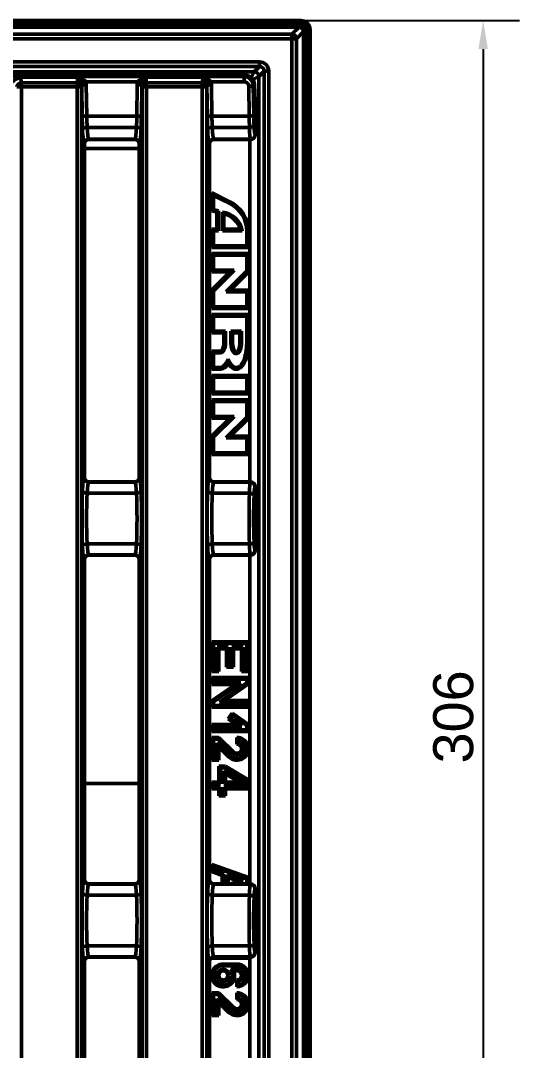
# Model space of a CAD drawing. Header units: millimetres. Extents: x 0 to 1485, y 0 to 1050.
# Drawn here: x 379.2 to 488.5, y 175.4 to 400.8 of the extents above; entities that cross this region are included whole.
import ezdxf

# ---------------------------------------------------------------- set-up
doc = ezdxf.new("R2010")
doc.units = ezdxf.units.MM
doc.header["$LTSCALE"] = 2.5
doc.layers.get('Defpoints').update_dxf_attribs({"lineweight": 50})
for name, color, linetype, lineweight in [('Bemaßungen(DIN)', 7, 'Continuous', 50), ('Sichtbare Kanten(DIN)', 7, 'Continuous', 50), ('Sichtbare tangentiale Kanten(DIN)', 7, 'Continuous', 50)]:
    doc.layers.add(name, color=color, linetype=linetype, lineweight=lineweight)
doc.styles.add('STANDARD-BSI~0', font='arial.ttf')
doc.dimstyles.new('STANDARD-DIN', dxfattribs={"dimscale": 2.5, "dimtxt": 3.5, "dimasz": 2.5, "dimexe": 3.175, "dimexo": 0, "dimgap": 0.8, "dimtad": 1, "dimrnd": 1e-08, "dimtxsty": 'STANDARD-BSI~0', "dimcen": 0.09, "dimdle": 10, "dimclrd": 7, "dimclre": 7, "dimclrt": 7, "dimadec": 0, "dimazin": 2, "dimtfac": 1, "dimtmove": 0, "dimatfit": 3, "dimfxl": 1, "dimtolj": 1, "dimtzin": 0, "dimlwd": 25, "dimlwe": 25, "dimarcsym": 0})

# ---------------------------------------------------------------- blocks, each defined once
blk = doc.blocks.new('*D14')
at = {"layer": 'Bemaßungen(DIN)', "color": 7, "linetype": 'Continuous', "lineweight": 25, "transparency": 16777216}
for p, q in [((440.61, 400.85), (488.47, 400.85)), ((480.53, 394.6), (480.53, 101.18)), ((440.53, 94.93), (488.47, 94.93))]:
    blk.add_line(p, q, dxfattribs=at)
at = {"layer": 'Bemaßungen(DIN)', "color": 7, "linetype": 'Continuous', "transparency": 16777216}
for points in [[(479.49, 394.6), (481.57, 394.6), (480.53, 400.85)], [(479.49, 101.18), (481.57, 101.18), (480.53, 94.93)]]:
    blk.add_solid(points, dxfattribs=at)
at = {"layer": 'Defpoints', "color": 0, "linetype": 'Continuous', "transparency": 16777216}
for p in [(440.61, 400.85), (440.53, 94.93), (480.53, 94.93)]:
    blk.add_point(p, dxfattribs=at)
at = {"layer": 'Bemaßungen(DIN)', "color": 7, "linetype": 'Continuous', "lineweight": 25, "transparency": 16777216, "insert": (469.59, 238.23), "char_height": 8.75, "attachment_point": 1, "rotation": 90, "style": 'STANDARD-BSI~0'}
blk.add_mtext('\\A1;306', dxfattribs=at)

msp = doc.modelspace()

# ---------------------------------------------------------------- linework, layer by layer
at = {"layer": 'Sichtbare Kanten(DIN)'}
for p, q in [((440.614, 400.848), (138.612, 400.848)), ((442.613, 96.847), (442.613, 398.85)), ((428.445, 388.848), (298.685, 388.848)), ((430.438, 386.848), (430.438, 386.856)), ((430.613, 383.384), (430.438, 386.848)), ((430.613, 383.384), (430.613, 375.845)), ((404.217, 374.848), (394.209, 374.848)), ((429.617, 374.848), (421.609, 374.848)), ((393.213, 373.852), (393.213, 300.845)), ((393.213, 372.848), (405.213, 372.848)), ((405.213, 300.845), (405.213, 373.852)), ((420.613, 373.852), (420.613, 300.845)), ((421.113, 359.182), (421.113, 363.182)), ((421.113, 363.182), (421.477, 362.593)), ((421.113, 363.182), (425.113, 361.182)), ((421.477, 359.466), (421.477, 362.593)), ((421.477, 362.593), (424.95, 360.856)), ((421.113, 359.182), (421.477, 359.466)), ((422.179, 358.915), (421.113, 359.182)), ((422.543, 359.199), (421.477, 359.466)), ((422.179, 358.915), (422.543, 359.199)), ((422.179, 355.182), (422.179, 358.915)), ((422.543, 354.818), (422.543, 359.199)), ((423.415, 358.948), (423.415, 354.818)), ((423.779, 358.514), (423.779, 355.182)), ((421.113, 351.182), (421.113, 355.182)), ((421.113, 355.182), (421.477, 354.818)), ((421.113, 355.182), (422.179, 355.182)), ((421.477, 354.818), (422.543, 354.818)), ((421.477, 351.546), (421.477, 354.818)), ((422.179, 355.182), (422.543, 354.818)), ((423.779, 355.182), (423.415, 354.818)), ((423.415, 354.818), (427.785, 354.818)), ((423.779, 355.182), (427.323, 355.182)), ((428.749, 354.71), (428.749, 351.546)), ((429.113, 354.71), (429.113, 351.182)), ((421.113, 351.182), (421.477, 351.546)), ((429.113, 351.182), (421.113, 351.182)), ((421.113, 349.848), (429.113, 349.848)), ((421.113, 349.848), (421.477, 349.484)), ((421.113, 345.848), (421.113, 349.848)), ((428.749, 351.546), (421.477, 351.546)), ((421.477, 349.484), (428.749, 349.484)), ((421.477, 346.212), (421.477, 349.484)), ((429.113, 351.182), (428.749, 351.546)), ((429.113, 349.848), (428.749, 349.484)), ((428.749, 349.484), (428.749, 345.999)), ((429.113, 349.848), (429.113, 345.848)), ((421.113, 345.848), (421.477, 346.212)), ((425.113, 345.848), (421.113, 345.848)), ((421.113, 341.848), (425.113, 345.848)), ((425.991, 346.212), (421.477, 346.212)), ((421.477, 341.698), (425.991, 346.212)), ((428.749, 345.999), (424.234, 341.484)), ((425.113, 345.848), (425.991, 346.212)), ((429.113, 345.848), (425.113, 341.848)), ((429.113, 345.848), (428.749, 345.999)), ((421.113, 341.848), (421.477, 341.698)), ((421.113, 337.848), (421.113, 341.848)), ((421.477, 338.212), (421.477, 341.698)), ((425.113, 341.848), (424.234, 341.484)), ((424.234, 341.484), (428.749, 341.484)), ((425.113, 341.848), (429.113, 341.848)), ((429.113, 341.848), (428.749, 341.484)), ((428.749, 341.484), (428.749, 338.212)), ((429.113, 341.848), (429.113, 337.848)), ((421.113, 337.848), (421.477, 338.212)), ((428.749, 338.212), (421.477, 338.212)), ((429.113, 337.848), (428.749, 338.212)), ((429.113, 337.848), (421.113, 337.848)), ((421.113, 332.515), (421.113, 336.515)), ((421.113, 336.515), (421.477, 336.151)), ((421.113, 336.515), (429.113, 336.515)), ((421.477, 332.879), (421.477, 336.151)), ((421.477, 336.151), (428.749, 336.151)), ((429.113, 336.515), (428.749, 336.151)), ((428.749, 336.151), (428.749, 330.115)), ((429.113, 336.515), (429.113, 330.115)), ((421.113, 332.515), (421.477, 332.879)), ((423.779, 332.515), (421.113, 332.515)), ((424.143, 332.879), (421.477, 332.879)), ((423.779, 332.515), (424.143, 332.879)), ((423.779, 330.515), (423.779, 332.515)), ((424.143, 330.515), (424.143, 332.879)), ((427.61, 332.879), (425.282, 332.879)), ((425.646, 332.515), (425.282, 332.879)), ((425.282, 332.879), (425.282, 330.515)), ((427.246, 332.515), (425.646, 332.515)), ((425.646, 332.515), (425.646, 330.515)), ((427.246, 332.515), (427.61, 332.879)), ((427.246, 330.515), (427.246, 332.515)), ((427.61, 330.515), (427.61, 332.879)), ((421.113, 328.515), (422.979, 328.515)), ((421.113, 328.515), (421.477, 328.151)), ((421.113, 324.515), (421.113, 328.515)), ((421.477, 328.151), (422.979, 328.151)), ((421.477, 324.879), (421.477, 328.151)), ((421.113, 324.515), (421.477, 324.879)), ((422.979, 324.879), (421.477, 324.879)), ((422.979, 324.515), (421.113, 324.515)), ((421.113, 319.182), (421.113, 323.182)), ((421.113, 323.182), (421.477, 322.818)), ((421.113, 323.182), (429.113, 323.182)), ((421.477, 319.546), (421.477, 322.818)), ((421.477, 322.818), (428.749, 322.818)), ((429.113, 323.182), (428.749, 322.818)), ((428.749, 322.818), (428.749, 319.546)), ((429.113, 323.182), (429.113, 319.182)), ((421.113, 319.182), (421.477, 319.546)), ((429.113, 319.182), (421.113, 319.182)), ((428.749, 319.546), (421.477, 319.546)), ((429.113, 319.182), (428.749, 319.546)), ((421.113, 317.848), (429.113, 317.848)), ((421.113, 317.848), (421.477, 317.484)), ((421.113, 313.848), (421.113, 317.848)), ((421.477, 317.484), (428.749, 317.484)), ((421.477, 314.212), (421.477, 317.484)), ((429.113, 317.848), (428.749, 317.484)), ((428.749, 317.484), (428.749, 313.999)), ((429.113, 317.848), (429.113, 313.848)), ((421.113, 313.848), (421.477, 314.212)), ((425.113, 313.848), (421.113, 313.848)), ((421.113, 309.848), (425.113, 313.848)), ((425.991, 314.212), (421.477, 314.212)), ((421.477, 309.698), (425.991, 314.212)), ((428.749, 313.999), (424.234, 309.484)), ((425.113, 313.848), (425.991, 314.212)), ((429.113, 313.848), (425.113, 309.848)), ((429.113, 313.848), (428.749, 313.999)), ((421.113, 309.848), (421.477, 309.698)), ((421.113, 305.848), (421.113, 309.848)), ((421.477, 306.212), (421.477, 309.698)), ((425.113, 309.848), (424.234, 309.484)), ((424.234, 309.484), (428.749, 309.484)), ((425.113, 309.848), (429.113, 309.848)), ((429.113, 309.848), (428.749, 309.484)), ((428.749, 309.484), (428.749, 306.212)), ((429.113, 309.848), (429.113, 305.848)), ((421.113, 305.848), (421.477, 306.212)), ((429.113, 305.848), (421.113, 305.848)), ((428.749, 306.212), (421.477, 306.212)), ((429.113, 305.848), (428.749, 306.212)), ((404.217, 299.848), (394.209, 299.848)), ((429.617, 299.848), (421.609, 299.848)), ((430.613, 298.852), (430.613, 284.845)), ((393.213, 282.852), (393.213, 212.845)), ((404.217, 283.848), (394.209, 283.848)), ((405.213, 212.845), (405.213, 282.852)), ((420.613, 282.852), (420.613, 212.845)), ((429.617, 283.848), (421.609, 283.848)), ((421.113, 258.348), (421.113, 264.848)), ((421.113, 264.848), (421.477, 264.484)), ((421.113, 264.848), (429.113, 264.848)), ((421.477, 258.712), (421.477, 264.484)), ((421.477, 264.484), (428.749, 264.484)), ((429.113, 264.848), (428.749, 264.484)), ((428.749, 264.484), (428.749, 258.712)), ((429.113, 264.848), (429.113, 258.348)), ((422.249, 263.712), (422.249, 258.712)), ((424.727, 263.712), (422.249, 263.712)), ((422.613, 263.348), (422.249, 263.712)), ((424.363, 263.348), (422.613, 263.348)), ((422.613, 263.348), (422.613, 258.348)), ((424.363, 263.348), (424.727, 263.712)), ((424.363, 259.348), (424.363, 263.348)), ((424.727, 259.712), (424.727, 263.712)), ((425.499, 263.712), (425.499, 259.712)), ((427.977, 263.712), (425.499, 263.712)), ((425.863, 263.348), (425.499, 263.712)), ((425.863, 263.348), (425.863, 259.348)), ((427.613, 263.348), (425.863, 263.348)), ((427.613, 263.348), (427.977, 263.712)), ((427.613, 258.348), (427.613, 263.348)), ((427.977, 258.712), (427.977, 263.712)), ((424.363, 259.348), (424.727, 259.712)), ((425.863, 259.348), (424.363, 259.348)), ((425.499, 259.712), (424.727, 259.712)), ((425.863, 259.348), (425.499, 259.712)), ((421.113, 258.348), (421.477, 258.712)), ((422.613, 258.348), (421.113, 258.348)), ((421.113, 257.048), (429.113, 257.048)), ((421.113, 257.048), (421.477, 256.684)), ((421.113, 255.548), (421.113, 257.048)), ((422.249, 258.712), (421.477, 258.712)), ((422.613, 258.348), (422.249, 258.712)), ((427.613, 258.348), (427.977, 258.712)), ((429.113, 258.348), (427.613, 258.348)), ((428.749, 258.712), (427.977, 258.712)), ((429.113, 258.348), (428.749, 258.712)), ((429.113, 257.048), (428.749, 256.684)), ((429.113, 257.048), (429.113, 255.684)), ((421.113, 255.548), (421.477, 255.912)), ((426.304, 255.548), (421.113, 255.548)), ((421.113, 251.913), (426.304, 255.548)), ((421.477, 256.684), (428.749, 256.684)), ((421.477, 255.912), (421.477, 256.684)), ((427.459, 255.912), (421.477, 255.912)), ((421.477, 251.724), (427.459, 255.912)), ((428.749, 255.873), (422.767, 251.684)), ((429.113, 255.684), (423.921, 252.048)), ((426.304, 255.548), (427.459, 255.912)), ((428.749, 256.684), (428.749, 255.873)), ((429.113, 255.684), (428.749, 255.873)), ((421.113, 251.913), (421.477, 251.724)), ((421.113, 250.548), (421.113, 251.913)), ((421.113, 250.548), (421.477, 250.912)), ((429.113, 250.548), (421.113, 250.548)), ((421.477, 250.912), (421.477, 251.724)), ((428.749, 250.912), (421.477, 250.912)), ((423.921, 252.048), (422.767, 251.684)), ((422.767, 251.684), (428.749, 251.684)), ((423.921, 252.048), (429.113, 252.048)), ((429.113, 252.048), (428.749, 251.684)), ((428.749, 251.684), (428.749, 250.912)), ((429.113, 250.548), (428.749, 250.912)), ((429.113, 252.048), (429.113, 250.548)), ((424.682, 248.02), (425.542, 249.248)), ((424.682, 248.02), (425.189, 248.109)), ((426.498, 246.748), (424.682, 248.02)), ((425.189, 248.109), (425.632, 248.741)), ((427.652, 246.384), (425.189, 248.109)), ((425.542, 249.248), (425.632, 248.741)), ((425.542, 249.248), (429.113, 246.748)), ((425.632, 248.741), (428.749, 246.559)), ((421.113, 246.748), (426.498, 246.748)), ((421.113, 246.748), (421.477, 246.384)), ((421.113, 245.248), (421.113, 246.748)), ((421.477, 246.384), (427.652, 246.384)), ((421.477, 245.612), (421.477, 246.384)), ((426.498, 246.748), (427.652, 246.384)), ((429.113, 246.748), (428.749, 246.559)), ((428.749, 246.559), (428.749, 245.612)), ((429.113, 246.748), (429.113, 245.248)), ((421.113, 245.248), (421.477, 245.612)), ((429.113, 245.248), (421.113, 245.248)), ((421.113, 243.948), (422.613, 243.948)), ((421.113, 243.948), (421.477, 243.584)), ((421.113, 238.948), (421.113, 243.948)), ((428.749, 245.612), (421.477, 245.612)), ((421.477, 243.584), (422.465, 243.584)), ((421.477, 239.312), (421.477, 243.584)), ((422.613, 243.948), (422.465, 243.584)), ((422.465, 243.584), (425.661, 240.471)), ((422.613, 243.948), (425.915, 240.732)), ((426.613, 242.448), (426.613, 243.948)), ((426.977, 242.763), (426.977, 243.553)), ((429.113, 245.248), (428.749, 245.612)), ((425.122, 239.918), (422.249, 242.717)), ((422.613, 241.854), (422.249, 242.717)), ((422.249, 242.717), (422.249, 239.312)), ((424.868, 239.657), (422.613, 241.854)), ((422.613, 241.854), (422.613, 238.948)), ((421.113, 238.948), (421.477, 239.312)), ((422.249, 239.312), (421.477, 239.312)), ((422.613, 238.948), (422.249, 239.312)), ((422.613, 238.948), (421.113, 238.948)), ((422.613, 237.648), (424.113, 237.648)), ((422.613, 237.648), (422.977, 237.284)), ((422.613, 234.148), (422.613, 237.648)), ((422.977, 237.284), (424.012, 237.284)), ((422.977, 233.784), (422.977, 237.284)), ((424.113, 237.648), (424.012, 237.284)), ((424.012, 237.284), (428.749, 234.442)), ((424.113, 237.648), (429.113, 234.648)), ((428.427, 233.784), (423.749, 236.591)), ((424.113, 235.948), (423.749, 236.591)), ((423.749, 236.591), (423.749, 233.784)), ((427.113, 234.148), (424.113, 235.948)), ((424.113, 235.948), (424.113, 234.148)), ((429.113, 234.648), (428.749, 234.442)), ((429.113, 234.648), (429.113, 232.648)), ((405.213, 233.871), (393.213, 233.871)), ((421.113, 234.148), (422.613, 234.148)), ((421.113, 234.148), (421.477, 233.784)), ((421.113, 232.648), (421.113, 234.148)), ((421.113, 232.648), (421.477, 233.012)), ((422.613, 232.648), (421.113, 232.648)), ((421.477, 233.784), (422.977, 233.784)), ((421.477, 233.012), (421.477, 233.784)), ((422.977, 233.012), (421.477, 233.012)), ((422.613, 234.148), (422.977, 233.784)), ((422.613, 232.648), (422.977, 233.012)), ((422.613, 231.148), (422.613, 232.648)), ((422.977, 231.512), (422.977, 233.012)), ((424.113, 234.148), (423.749, 233.784)), ((423.749, 233.784), (428.427, 233.784)), ((428.749, 233.012), (423.749, 233.012)), ((424.113, 232.648), (423.749, 233.012)), ((423.749, 233.012), (423.749, 231.512)), ((424.113, 234.148), (427.113, 234.148)), ((429.113, 232.648), (424.113, 232.648)), ((424.113, 232.648), (424.113, 231.148)), ((427.113, 234.148), (428.427, 233.784)), ((428.749, 234.442), (428.749, 233.012)), ((429.113, 232.648), (428.749, 233.012)), ((422.613, 231.148), (422.977, 231.512)), ((424.113, 231.148), (422.613, 231.148)), ((423.749, 231.512), (422.977, 231.512)), ((424.113, 231.148), (423.749, 231.512)), ((421.113, 216.148), (429.113, 213.237)), ((421.113, 216.148), (421.477, 215.629)), ((421.113, 214.552), (421.113, 216.148)), ((421.113, 214.552), (421.477, 214.807)), ((423.413, 213.715), (421.113, 214.552)), ((421.477, 215.629), (428.749, 212.982)), ((421.477, 214.807), (421.477, 215.629)), ((423.777, 213.97), (421.477, 214.807)), ((423.413, 213.715), (423.777, 213.97)), ((423.413, 211.848), (423.413, 213.715)), ((423.777, 211.848), (423.777, 213.97)), ((424.349, 213.762), (424.349, 211.848)), ((427.984, 212.438), (424.349, 213.762)), ((424.713, 213.242), (424.349, 213.762)), ((424.713, 213.242), (424.713, 211.848)), ((426.92, 212.438), (424.713, 213.242)), ((425.299, 211.848), (426.92, 212.438)), ((426.363, 211.848), (427.984, 212.438)), ((426.92, 212.438), (427.984, 212.438)), ((429.113, 213.237), (428.749, 212.982)), ((428.749, 212.982), (428.749, 211.895)), ((429.113, 213.237), (429.113, 211.848)), ((404.217, 211.848), (394.209, 211.848)), ((429.617, 211.848), (421.609, 211.848)), ((428.749, 211.895), (428.62, 211.848)), ((428.816, 211.848), (428.749, 211.895)), ((430.613, 210.852), (430.613, 196.845)), ((393.213, 194.852), (393.213, 121.845)), ((404.217, 195.848), (394.209, 195.848)), ((405.213, 121.845), (405.213, 194.852)), ((420.613, 194.852), (420.613, 121.845)), ((421.113, 195.629), (421.275, 195.791)), ((421.113, 195.629), (421.113, 195.717)), ((429.113, 195.629), (421.113, 195.629)), ((429.617, 195.848), (421.609, 195.848)), ((423.613, 194.329), (426.613, 194.329)), ((423.613, 193.965), (426.613, 193.965)), ((429.113, 195.629), (428.893, 195.848)), ((429.113, 195.848), (429.113, 195.629)), ((426.613, 193.193), (425.257, 193.193)), ((426.613, 192.829), (425.904, 192.829)), ((426.613, 189.329), (426.613, 190.829)), ((426.977, 189.724), (426.977, 190.514)), ((421.113, 188.029), (422.613, 188.029)), ((421.113, 188.029), (421.477, 187.665)), ((421.113, 183.029), (421.113, 188.029)), ((421.477, 187.665), (422.465, 187.665)), ((421.477, 183.393), (421.477, 187.665)), ((422.613, 188.029), (422.465, 187.665)), ((422.465, 187.665), (425.661, 184.551)), ((422.613, 188.029), (425.915, 184.812)), ((426.613, 186.529), (426.613, 188.029)), ((426.977, 186.843), (426.977, 187.633)), ((425.122, 183.998), (422.249, 186.797)), ((422.613, 185.935), (422.249, 186.797)), ((422.249, 186.797), (422.249, 183.393)), ((424.868, 183.738), (422.613, 185.935)), ((422.613, 185.935), (422.613, 183.029)), ((421.113, 183.029), (421.477, 183.393)), ((422.613, 183.029), (421.113, 183.029)), ((422.249, 183.393), (421.477, 183.393)), ((422.613, 183.029), (422.249, 183.393))]:
    msp.add_line(p, q, dxfattribs=at)
for radius in [1.364, 1]:
    msp.add_circle((423.613, 191.829), radius, dxfattribs=at)
for centre, radius, start, end in [((421.877, 354.71), 6.872, 0, 63.43495), ((421.877, 354.71), 7.236, 0, 63.43495), ((422.731, 353.848), 5.146, 10.85879, 82.35808), ((422.731, 353.848), 4.782, 16.1915, 77.33656), ((426.613, 241.448), 2.5, 225.75506, 90), ((426.613, 241.448), 2.136, 225.75506, 80.18917), ((426.613, 241.448), 1.364, 225.75506, 74.52332), ((426.613, 241.448), 1, 225.75506, 90), ((423.613, 191.829), 2.5, 90, 23.57818), ((423.613, 191.829), 2.136, 90, 39.68408), ((426.613, 191.829), 2.5, 270, 90), ((426.613, 191.829), 2.136, 279.81083, 90), ((426.613, 191.829), 1.364, 285.47668, 90), ((426.613, 191.829), 1, 270, 90), ((426.613, 185.529), 2.5, 225.75506, 90), ((426.613, 185.529), 2.136, 225.75506, 80.18917), ((426.613, 185.529), 1.364, 225.75506, 74.52332), ((426.613, 185.529), 1, 225.75506, 90)]:
    msp.add_arc(centre, radius, start, end, dxfattribs=at)
for centre, major_axis, ratio, start_param, end_param in [((440.612, 398.847), (1.416, 1.416), 0.9987828, 5.4983961, 7.0679745), ((428.43, 386.841), (1.425, 1.425), 0.9924325, 5.5015852, 7.0647854), ((394.217, 373.845), (-0.712, 0.712), 0.9924325, 5.5015852, 7.0647854), ((404.209, 373.845), (0.712, 0.712), 0.9924325, 5.5015852, 7.0647854), ((421.617, 373.845), (-0.712, 0.712), 0.9924325, 5.5015852, 7.0647854), ((429.609, 375.852), (0.712, -0.712), 0.9924325, 5.5015852, 7.0647854), ((422.979, 330.515), (0, -2), 0.4, 6.2831852, 7.8539809), ((426.446, 330.115), (0, -5.6), 0.4761905, 5.5627909, 7.8539816), ((426.446, 330.515), (0, -2.213), 0.3614718, 4.7123882, 7.8539815), ((422.979, 330.515), (0, -6), 0.4444444, 0, 0.6949133), ((394.217, 300.852), (-0.712, -0.712), 0.9924325, 5.5015852, 7.0647854), ((404.209, 300.852), (0.712, -0.712), 0.9924325, 5.5015852, 7.0647854), ((421.617, 300.852), (-0.712, -0.712), 0.9924325, 5.5015852, 7.0647854), ((429.609, 298.845), (0.712, 0.712), 0.9924325, 5.5015852, 7.0647854), ((429.609, 284.852), (0.712, -0.712), 0.9924325, 5.5015852, 7.0647854), ((394.217, 282.845), (-0.712, 0.712), 0.9924325, 5.5015852, 7.0647854), ((404.209, 282.845), (0.712, 0.712), 0.9924325, 5.5015852, 7.0647854), ((421.617, 282.845), (-0.712, 0.712), 0.9924325, 5.5015852, 7.0647854), ((394.217, 212.852), (-0.712, -0.712), 0.9924325, 5.5015852, 7.0647854), ((404.209, 212.852), (0.712, -0.712), 0.9924325, 5.5015852, 7.0647854), ((421.617, 212.852), (-0.712, -0.712), 0.9924325, 5.5015852, 7.0647854), ((429.609, 210.845), (0.712, 0.712), 0.9924325, 5.5015852, 7.0647854), ((429.609, 196.852), (0.712, -0.712), 0.9924325, 5.5015852, 7.0647854), ((394.217, 194.845), (-0.712, 0.712), 0.9924325, 5.5015852, 7.0647854), ((404.209, 194.845), (0.712, 0.712), 0.9924325, 5.5015852, 7.0647854), ((421.617, 194.845), (-0.712, 0.712), 0.9924325, 5.5015852, 7.0647854)]:
    msp.add_ellipse(centre, major_axis=major_axis, ratio=ratio, start_param=start_param, end_param=end_param, dxfattribs=at)
for points in [[(423.415, 358.948), (423.606, 358.731), (423.779, 358.514)], [(427.323, 355.182), (427.554, 355.008), (427.785, 354.818)], [(426.977, 243.553), (426.81, 243.751), (426.613, 243.948)], [(426.613, 242.448), (426.77, 242.606), (426.977, 242.763)], [(425.904, 192.829), (425.58, 193.04), (425.257, 193.193)], [(426.977, 190.514), (426.77, 190.671), (426.613, 190.829)], [(426.613, 189.329), (426.81, 189.526), (426.977, 189.724)], [(426.613, 188.029), (426.81, 187.831), (426.977, 187.633)], [(426.977, 186.843), (426.77, 186.686), (426.613, 186.529)]]:
    msp.add_open_spline(points, degree=2, dxfattribs=at)
for points, knots in [([(424.143, 330.515), (424.143, 330.007), (424.071, 329.504), (423.854, 328.871), (423.744, 328.638), (423.513, 328.373), (423.426, 328.297), (423.273, 328.213), (423.218, 328.191), (423.101, 328.159), (423.041, 328.151), (422.979, 328.151)], [0, 0, 0, 0, 0.1525358, 0.1525358, 0.23651007, 0.23651007, 0.27713861, 0.27713861, 0.29827628, 0.29827628, 0.32003713, 0.32003713, 0.32003713, 0.32003713]), ([(424.685, 326.796), (424.834, 326.394), (425.009, 326.044), (425.392, 325.472), (425.594, 325.255), (425.931, 325.015), (426.077, 324.941), (426.354, 324.876), (426.475, 324.871), (426.73, 324.914), (426.856, 324.964), (427.152, 325.135), (427.311, 325.281), (427.678, 325.7), (427.892, 326.049), (428.308, 327.004), (428.468, 327.584), (428.692, 328.794), (428.749, 329.461), (428.749, 330.115)], [0.1097398, 0.1097398, 0.1097398, 0.1097398, 0.2549231, 0.2549231, 0.3970059, 0.3970059, 0.4872039, 0.4872039, 0.5567685, 0.5567685, 0.6321966, 0.6321966, 0.7484605, 0.7484605, 0.9435907, 0.9435907, 1.1831265, 1.1831265, 1.4537231, 1.4537231, 1.4537231, 1.4537231]), ([(427.61, 330.515), (427.61, 329.871), (427.514, 329.236), (427.267, 328.599), (427.185, 328.435), (427.007, 328.201), (426.923, 328.116), (426.743, 328.001), (426.656, 327.965), (426.478, 327.933), (426.39, 327.935), (426.222, 327.971), (426.144, 328.005), (425.985, 328.106), (425.909, 328.177), (425.739, 328.384), (425.657, 328.536), (425.482, 328.949), (425.408, 329.245), (425.307, 329.849), (425.282, 330.187), (425.282, 330.515)], [0.00000015, 0.00000015, 0.00000015, 0.00000015, 0.19312489, 0.19312489, 0.25916278, 0.25916278, 0.30429043, 0.30429043, 0.3401073, 0.3401073, 0.37345191, 0.37345191, 0.40585254, 0.40585254, 0.4449859, 0.4449859, 0.50752682, 0.50752682, 0.61545888, 0.61545888, 0.73903732, 0.73903732, 0.73903732, 0.73903732]), ([(422.979, 324.879), (423.092, 324.879), (423.201, 324.902), (423.449, 325), (423.581, 325.089), (423.884, 325.351), (424.068, 325.574), (424.404, 326.126), (424.553, 326.441), (424.685, 326.796)], [0, 0, 0, 0, 0.03378966, 0.03378966, 0.08021549, 0.08021549, 0.15415074, 0.15415074, 0.22374782, 0.22374782, 0.22374782, 0.22374782]), ([(424.685, 326.796), (424.685, 326.716), (424.685, 326.637), (424.686, 326.328), (424.686, 326.111), (424.687, 325.906)], [0.07684061, 0.07684061, 0.07684061, 0.07684061, 0.11016437, 0.11016437, 0.2107081, 0.2107081, 0.2107081, 0.2107081])]:
    msp.add_open_spline(points, degree=3, knots=knots, dxfattribs=at)
at = {"layer": 'Sichtbare tangentiale Kanten(DIN)'}
for p, q in [((440.529, 400.763), (138.697, 400.763)), ((138.697, 400.264), (440.529, 400.264)), ((440.21, 399.944), (139.016, 399.944)), ((139.016, 399.444), (440.21, 399.444)), ((440.21, 399.444), (438.647, 397.882)), ((440.21, 399.444), (440.21, 399.944)), ((440.614, 400.848), (440.529, 400.763)), ((440.529, 400.763), (440.529, 400.264)), ((440.938, 400.173), (440.656, 399.892)), ((441.656, 398.892), (441.938, 399.173)), ((438.647, 397.882), (140.578, 397.882)), ((140.578, 396.883), (438.647, 396.883)), ((438.647, 396.883), (438.647, 397.882)), ((438.647, 396.883), (438.647, 98.814)), ((439.646, 396.883), (438.647, 396.883)), ((439.646, 396.883), (441.209, 398.445)), ((439.646, 98.814), (439.646, 396.883)), ((441.708, 398.445), (441.209, 398.445)), ((441.209, 398.445), (441.209, 97.252)), ((441.708, 97.252), (441.708, 398.445)), ((442.527, 398.764), (442.028, 398.764)), ((442.028, 398.764), (442.028, 96.933)), ((442.527, 398.764), (442.613, 398.85)), ((442.527, 96.933), (442.527, 398.764)), ((293.696, 391.797), (431.564, 391.797)), ((295.695, 390.799), (431.564, 390.799)), ((431.564, 390.799), (430.403, 389.637)), ((431.564, 391.797), (431.564, 390.799)), ((428.191, 388.594), (298.533, 388.594)), ((430.403, 389.637), (301.981, 389.637)), ((391.787, 388.463), (379.239, 388.463)), ((379.429, 387.208), (379.239, 388.463)), ((391.787, 388.463), (391.597, 387.208)), ((419.187, 388.463), (406.639, 388.463)), ((406.829, 387.208), (406.639, 388.463)), ((419.187, 388.463), (418.997, 387.208)), ((428.445, 388.848), (428.191, 388.594)), ((428.191, 387.424), (428.191, 388.594)), ((430.403, 389.637), (429.761, 388.354)), ((430.09, 387.983), (431.402, 388.639)), ((431.402, 388.639), (432.563, 389.8)), ((431.402, 107.058), (431.402, 388.639)), ((432.563, 389.8), (433.562, 389.8)), ((432.563, 389.8), (432.563, 105.897)), ((433.562, 105.897), (433.562, 389.8)), ((379.429, 386.342), (378.433, 386.342)), ((391.597, 387.208), (379.429, 387.208)), ((379.429, 386.342), (379.429, 387.208)), ((379.429, 109.355), (379.429, 386.342)), ((379.429, 386.342), (391.597, 386.342)), ((391.597, 387.208), (391.597, 386.342)), ((391.597, 386.342), (391.597, 109.355)), ((392.593, 386.342), (391.597, 386.342)), ((392.593, 386.342), (392.636, 386.624)), ((392.593, 109.355), (392.593, 386.342)), ((392.636, 386.624), (392.741, 379.785)), ((404.896, 387.424), (393.529, 387.424)), ((393.737, 379.959), (393.632, 386.798)), ((404.794, 386.798), (404.688, 379.959)), ((405.685, 379.785), (405.79, 386.624)), ((405.79, 386.624), (405.833, 386.342)), ((405.833, 386.342), (405.833, 109.355)), ((406.829, 386.342), (405.833, 386.342)), ((418.997, 387.208), (406.829, 387.208)), ((406.829, 386.342), (406.829, 387.208)), ((406.829, 109.355), (406.829, 386.342)), ((406.829, 386.342), (418.997, 386.342)), ((418.997, 387.208), (418.997, 386.342)), ((418.997, 386.342), (418.997, 109.355)), ((419.993, 386.342), (418.997, 386.342)), ((419.993, 386.342), (420.036, 386.624)), ((419.993, 109.355), (419.993, 386.342)), ((420.036, 386.624), (420.141, 379.785)), ((420.929, 387.424), (428.191, 387.424)), ((421.137, 379.959), (421.032, 386.798)), ((429.202, 386.443), (429.302, 379.959)), ((430.198, 386.616), (430.438, 386.856)), ((430.298, 380.133), (430.198, 386.616)), ((404.688, 379.959), (393.737, 379.959)), ((429.302, 379.959), (421.137, 379.959)), ((404.624, 377.461), (393.801, 377.461)), ((429.357, 377.461), (421.201, 377.461)), ((394.173, 374.885), (404.253, 374.885)), ((394.209, 374.848), (394.173, 374.885)), ((404.253, 374.885), (404.217, 374.848)), ((421.573, 374.885), (429.58, 374.885)), ((421.609, 374.848), (421.573, 374.885)), ((429.405, 374.848), (429.405, 299.848)), ((429.58, 374.885), (429.617, 374.848)), ((430.613, 375.845), (430.576, 375.881)), ((393.176, 373.889), (393.213, 373.852)), ((405.213, 373.852), (405.249, 373.889)), ((420.576, 373.889), (420.613, 373.852)), ((425.113, 361.182), (424.95, 360.856)), ((429.113, 354.71), (428.749, 354.71)), ((423.779, 330.515), (424.143, 330.515)), ((425.646, 330.515), (425.282, 330.515)), ((427.246, 330.515), (427.61, 330.515)), ((429.113, 330.115), (428.749, 330.115)), ((422.979, 328.515), (422.979, 328.151)), ((422.979, 324.515), (422.979, 324.879)), ((393.213, 300.845), (393.167, 300.798)), ((394.163, 299.802), (394.209, 299.848)), ((404.217, 299.848), (404.263, 299.802)), ((405.259, 300.798), (405.213, 300.845)), ((420.613, 300.845), (420.567, 300.798)), ((421.563, 299.802), (421.609, 299.848)), ((429.617, 299.848), (429.57, 299.802)), ((404.263, 299.802), (394.163, 299.802)), ((429.57, 299.802), (421.563, 299.802)), ((430.567, 298.806), (430.613, 298.852)), ((393.799, 297.405), (404.626, 297.405)), ((421.199, 297.405), (429.352, 297.405)), ((404.626, 286.292), (393.799, 286.292)), ((429.352, 286.292), (421.199, 286.292)), ((430.613, 284.845), (430.567, 284.891)), ((393.167, 282.898), (393.213, 282.852)), ((394.163, 283.894), (404.263, 283.894)), ((394.209, 283.848), (394.163, 283.894)), ((404.263, 283.894), (404.217, 283.848)), ((405.213, 282.852), (405.259, 282.898)), ((420.567, 282.898), (420.613, 282.852)), ((421.563, 283.894), (429.57, 283.894)), ((421.609, 283.848), (421.563, 283.894)), ((429.405, 283.848), (429.405, 211.848)), ((429.57, 283.894), (429.617, 283.848)), ((424.868, 239.657), (425.122, 239.918)), ((425.915, 240.732), (425.661, 240.471)), ((393.213, 212.845), (393.167, 212.798)), ((405.259, 212.798), (405.213, 212.845)), ((420.613, 212.845), (420.567, 212.798)), ((394.163, 211.802), (394.209, 211.848)), ((404.263, 211.802), (394.163, 211.802)), ((404.217, 211.848), (404.263, 211.802)), ((421.563, 211.802), (421.609, 211.848)), ((429.57, 211.802), (421.563, 211.802)), ((429.617, 211.848), (429.57, 211.802)), ((430.567, 210.806), (430.613, 210.852)), ((393.799, 209.405), (404.626, 209.405)), ((421.199, 209.405), (429.352, 209.405)), ((404.626, 198.292), (393.799, 198.292)), ((429.352, 198.292), (421.199, 198.292)), ((430.613, 196.845), (430.567, 196.891)), ((393.167, 194.898), (393.213, 194.852)), ((394.163, 195.894), (404.263, 195.894)), ((394.209, 195.848), (394.163, 195.894)), ((404.263, 195.894), (404.217, 195.848)), ((405.213, 194.852), (405.259, 194.898)), ((420.567, 194.898), (420.613, 194.852)), ((421.563, 195.894), (429.57, 195.894)), ((421.609, 195.848), (421.563, 195.894)), ((423.613, 194.329), (423.613, 193.965)), ((426.613, 194.329), (426.613, 193.965)), ((429.405, 195.848), (429.405, 120.848)), ((429.57, 195.894), (429.617, 195.848)), ((426.613, 192.829), (426.613, 193.193)), ((424.868, 183.738), (425.122, 183.998)), ((425.915, 184.812), (425.661, 184.551))]:
    msp.add_line(p, q, dxfattribs=at)
for centre, major_axis, ratio, start_param, end_param in [((440.166, 397.901), (0.823, 1.88), 0.9707671, 0.1758668, 0.4016661), ((440.166, 398.401), (0.434, 0.96), 0.9421931, 0.1777534, 0.4035527), ((440.656, 400.392), (-0.229, -0.973), 0.1312655, 0.0421951, 1.0625193), ((440.507, 398.742), (0.78, 1.869), 0.9856199, 6.249617, 6.6730391), ((440.507, 399.242), (0.411, 0.94), 0.9707671, 6.2614293, 6.6848514), ((440.938, 399.673), (0.421, 0.907), 0.236339, 0.0475027, 1.1001483), ((440.548, 398.784), (1.414, -1.414), 0.6726723, 1.2094292, 1.9321635), ((440.548, 398.784), (-1.414, 1.414), 0.9830815, 4.3510219, 5.0737561), ((441.438, 399.173), (0.907, 0.421), 0.236339, 5.183037, 6.2356826), ((441.007, 398.742), (0.94, 0.411), 0.9707671, 5.8815192, 6.3049413), ((440.507, 398.742), (1.869, 0.78), 0.9856199, 5.8933316, 6.3167536), ((438.647, 396.883), (-0.707, 0.707), 0.9987828, 3.9275998, 5.4971782), ((442.156, 398.892), (-0.973, -0.229), 0.1312655, 5.2206661, 6.2409902), ((440.166, 398.401), (0.96, 0.434), 0.9421931, 5.8796326, 6.1054319), ((439.666, 398.401), (1.88, 0.823), 0.9707671, 5.8815192, 6.1073185), ((431.559, 389.795), (1.418, 1.418), 0.9972647, 5.4991567, 7.0672139), ((431.559, 389.795), (0.713, 0.713), 0.9918461, 5.4991567, 7.0672139), ((379.239, 387.597), (-1.835, -0.619), 0.4281472, 4.5690668, 5.7907972), ((391.787, 387.597), (1.835, -0.619), 0.4281472, 0.4923881, 1.7141186), ((391.787, 387.597), (0.737, -1.269), 0.3444634, 0.8844777, 2.1062081), ((406.639, 387.597), (-1.835, -0.619), 0.4281472, 4.5690668, 5.7907972), ((406.639, 387.597), (0.737, 1.269), 0.3444634, 1.0353845, 2.257115), ((419.187, 387.597), (1.835, -0.619), 0.4281472, 0.4923881, 1.7141186), ((419.187, 387.597), (0.737, -1.269), 0.3444634, 0.8844777, 2.1062081), ((428.198, 386.609), (1.851, -0.765), 0.9892538, 0.3993584, 1.9625585), ((430.403, 388.639), (-0.707, 0.707), 0.9972647, 3.9283603, 5.4964176), ((379.429, 386.342), (-0.989, -0.15), 0.8635503, 4.5822704, 6.1094751), ((391.597, 386.342), (0.989, -0.15), 0.8635503, 0.1737103, 1.7009149), ((393.529, 387.25), (-0.952, -0.306), 0.1655261, 4.6591436, 6.0452), ((391.626, 386.533), (0.249, 1.214), 0.8062613, 4.9507968, 5.256271), ((393.632, 386.624), (-1, -0.015), 0.1736281, 4.7097105, 6.1945694), ((391.626, 386.707), (0.583, 2.021), 0.9497131, 5.0234431, 5.3289173), ((406.8, 386.707), (-0.583, 2.021), 0.9497131, 0.9542681, 1.2597422), ((404.794, 386.624), (1, -0.015), 0.1736281, 0.0886159, 1.5734748), ((404.896, 387.25), (0.952, -0.306), 0.1655261, 0.2379853, 1.6240417), ((406.8, 386.533), (-0.249, 1.214), 0.8062613, 1.0269143, 1.3323885), ((406.829, 386.342), (-0.989, -0.15), 0.8635503, 4.5822704, 6.1094751), ((418.997, 386.342), (0.989, -0.15), 0.8635503, 0.1737103, 1.7009149), ((420.929, 387.25), (-0.952, -0.306), 0.1655261, 4.6591436, 6.0452), ((419.026, 386.533), (0.249, 1.214), 0.8062613, 4.9507968, 5.256271), ((421.032, 386.624), (-1, -0.015), 0.1736281, 4.7097105, 6.1945694), ((419.026, 386.707), (0.583, 2.021), 0.9497131, 5.0234431, 5.3289173), ((428.198, 386.435), (-0.978, 0.229), 0.9830552, 3.3833066, 4.9465068), ((429.202, 386.616), (1, 0.015), 0.1736281, 4.7097105, 6.1945694), ((393.737, 379.785), (-1, -0.015), 0.1736281, 4.7097105, 6.1945694), ((394.033, 382.39), (0, -15), 0.0874887, 4.8869219, 5.0721435), ((395.03, 382.39), (0, 14), 0.0937379, 1.7453293, 1.9305509), ((403.396, 382.39), (0, -14), 0.0937379, 1.2110418, 1.3962634), ((404.688, 379.785), (1, -0.015), 0.1736281, 0.0886159, 1.5734748), ((404.392, 382.39), (0, 15), 0.0874887, 4.3526344, 4.5378561), ((421.137, 379.785), (-1, -0.015), 0.1736281, 4.7097105, 6.1945694), ((421.433, 382.39), (0, -15), 0.0874887, 4.8869219, 5.0721435), ((422.43, 382.39), (0, 14), 0.0937379, 1.7453293, 1.9305509), ((429.302, 380.133), (1, 0.015), 0.1736281, 4.7097105, 6.1945694), ((430.422, 382.39), (0, -14), 0.0812395, 4.8869219, 5.0721435), ((431.418, 382.39), (0, 13), 0.0874887, 1.7453293, 1.9305509), ((393.801, 377.109), (-0.999, -0.033), 0.3518777, 4.7008104, 6.1899397), ((393.215, 378.869), (0, -5), 0.0874887, 5.0721435, 6.1959188), ((394.211, 378.869), (0, 4), 0.1093608, 1.9305509, 3.0543262), ((404.215, 378.869), (0, -4), 0.1093608, 0.0872665, 1.2110418), ((404.624, 377.109), (0.999, -0.033), 0.3518777, 0.0932456, 1.5823749), ((405.211, 378.869), (0, 5), 0.0874887, 3.2288591, 4.3526344), ((421.201, 377.109), (-0.999, -0.033), 0.3518777, 4.7008104, 6.1899397), ((420.615, 378.869), (0, -5), 0.0874887, 5.0721435, 6.1959188), ((421.611, 378.869), (0, 4), 0.1093608, 1.9305509, 3.0543262), ((429.357, 377.813), (0.999, 0.033), 0.3518777, 4.7008104, 6.1899397), ((429.603, 378.869), (0, -4), 0.0656165, 5.0721435, 6.1959188), ((430.599, 378.869), (0, 3), 0.0874887, 1.9305509, 3.0543262), ((394.173, 373.889), (0.707, 0.707), 0.9924325, 0.7891963, 2.3523964), ((404.253, 373.889), (-0.707, 0.707), 0.9924325, 3.9307889, 5.493989), ((421.573, 373.889), (0.707, 0.707), 0.9924325, 0.7891963, 2.3523964), ((429.58, 375.881), (0.707, 0.707), 0.9924325, 3.9307889, 5.493989), ((393.205, 295.817), (0, -5), 0.0874887, 3.2288591, 4.3042414), ((394.163, 300.798), (0.707, -0.707), 0.9924325, 3.9307889, 5.493989), ((404.263, 300.798), (-0.707, -0.707), 0.9924325, 0.7891963, 2.3523964), ((405.221, 295.817), (0, 5), 0.0874887, 5.1205365, 6.1959188), ((420.605, 295.817), (0, -5), 0.0874887, 3.2288591, 4.3042414), ((421.563, 300.798), (0.707, -0.707), 0.9924325, 3.9307889, 5.493989), ((394.008, 291.848), (0, -15), 0.0874887, 4.3042414, 5.1205365), ((393.799, 297.802), (-0.999, 0.038), 0.3966706, 0.0950882, 1.5858024), ((394.201, 295.817), (0, 4), 0.1093608, 0.0872665, 1.1626488), ((404.225, 295.817), (0, -4), 0.1093608, 1.9789439, 3.0543262), ((404.626, 297.802), (0.999, 0.038), 0.3966706, 4.697383, 6.1880971), ((404.418, 291.848), (0, 15), 0.0874887, 4.3042414, 5.1205365), ((421.408, 291.848), (0, -15), 0.0874887, 4.3042414, 5.1205365), ((421.199, 297.802), (-0.999, 0.038), 0.3966706, 0.0950882, 1.5858024), ((421.601, 295.817), (0, 4), 0.1093608, 0.0872665, 1.1626488), ((429.593, 295.817), (0, -4), 0.0656165, 3.2288591, 4.3042414), ((429.57, 298.806), (-0.707, 0.707), 0.9924325, 3.9307889, 5.493989), ((430.59, 295.817), (0, 3), 0.0874887, 0.0872665, 1.1626488), ((395.004, 291.848), (0, 14), 0.0937379, 1.1626488, 1.9789439), ((403.422, 291.848), (0, -14), 0.0937379, 1.1626488, 1.9789439), ((422.404, 291.848), (0, 14), 0.0937379, 1.1626488, 1.9789439), ((430.396, 291.848), (0, -14), 0.0812395, 4.3042414, 5.1205365), ((429.352, 297.008), (0.999, -0.038), 0.3966706, 0.0950882, 1.5858024), ((431.393, 291.848), (0, 13), 0.0874887, 1.1626488, 1.9789439), ((429.352, 286.689), (0.999, 0.038), 0.3966706, 4.697383, 6.1880971), ((430.59, 287.879), (0, 3), 0.0874887, 1.9789439, 3.0543262), ((393.799, 285.895), (-0.999, -0.038), 0.3966706, 4.697383, 6.1880971), ((393.205, 287.879), (0, -5), 0.0874887, 5.1205365, 6.1959188), ((394.201, 287.879), (0, 4), 0.1093608, 1.9789439, 3.0543262), ((404.225, 287.879), (0, -4), 0.1093608, 0.0872665, 1.1626488), ((404.626, 285.895), (0.999, -0.038), 0.3966706, 0.0950882, 1.5858024), ((405.221, 287.879), (0, 5), 0.0874887, 3.2288591, 4.3042414), ((421.199, 285.895), (-0.999, -0.038), 0.3966706, 4.697383, 6.1880971), ((420.605, 287.879), (0, -5), 0.0874887, 5.1205365, 6.1959188), ((421.601, 287.879), (0, 4), 0.1093608, 1.9789439, 3.0543262), ((429.593, 287.879), (0, -4), 0.0656165, 5.1205365, 6.1959188), ((429.57, 284.891), (-0.707, -0.707), 0.9924325, 0.7891963, 2.3523964), ((394.163, 282.898), (0.707, 0.707), 0.9924325, 0.7891963, 2.3523964), ((404.263, 282.898), (-0.707, 0.707), 0.9924325, 3.9307889, 5.493989), ((421.563, 282.898), (0.707, 0.707), 0.9924325, 0.7891963, 2.3523964), ((393.205, 207.817), (0, -5), 0.0874887, 3.2288591, 4.3042414), ((394.163, 212.798), (0.707, -0.707), 0.9924325, 3.9307889, 5.493989), ((404.263, 212.798), (-0.707, -0.707), 0.9924325, 0.7891963, 2.3523964), ((405.221, 207.817), (0, 5), 0.0874887, 5.1205365, 6.1959188), ((420.605, 207.817), (0, -5), 0.0874887, 3.2288591, 4.3042414), ((421.563, 212.798), (0.707, -0.707), 0.9924325, 3.9307889, 5.493989), ((394.008, 203.848), (0, -15), 0.0874887, 4.3042414, 5.1205365), ((393.799, 209.802), (-0.999, 0.038), 0.3966706, 0.0950882, 1.5858024), ((394.201, 207.817), (0, 4), 0.1093608, 0.0872665, 1.1626488), ((404.225, 207.817), (0, -4), 0.1093608, 1.9789439, 3.0543262), ((404.626, 209.802), (0.999, 0.038), 0.3966706, 4.697383, 6.1880971), ((404.418, 203.848), (0, 15), 0.0874887, 4.3042414, 5.1205365), ((421.408, 203.848), (0, -15), 0.0874887, 4.3042414, 5.1205365), ((421.199, 209.802), (-0.999, 0.038), 0.3966706, 0.0950882, 1.5858024), ((421.601, 207.817), (0, 4), 0.1093608, 0.0872665, 1.1626488), ((429.593, 207.817), (0, -4), 0.0656165, 3.2288591, 4.3042414), ((429.57, 210.806), (-0.707, 0.707), 0.9924325, 3.9307889, 5.493989), ((430.59, 207.817), (0, 3), 0.0874887, 0.0872665, 1.1626488), ((395.004, 203.848), (0, 14), 0.0937379, 1.1626488, 1.9789439), ((403.422, 203.848), (0, -14), 0.0937379, 1.1626488, 1.9789439), ((422.404, 203.848), (0, 14), 0.0937379, 1.1626488, 1.9789439), ((430.396, 203.848), (0, -14), 0.0812395, 4.3042414, 5.1205365), ((429.352, 209.008), (0.999, -0.038), 0.3966706, 0.0950882, 1.5858024), ((431.393, 203.848), (0, 13), 0.0874887, 1.1626488, 1.9789439), ((429.352, 198.689), (0.999, 0.038), 0.3966706, 4.697383, 6.1880971), ((430.59, 199.879), (0, 3), 0.0874887, 1.9789439, 3.0543262), ((393.799, 197.895), (-0.999, -0.038), 0.3966706, 4.697383, 6.1880971), ((393.205, 199.879), (0, -5), 0.0874887, 5.1205365, 6.1959188), ((394.201, 199.879), (0, 4), 0.1093608, 1.9789439, 3.0543262), ((404.225, 199.879), (0, -4), 0.1093608, 0.0872665, 1.1626488), ((404.626, 197.895), (0.999, -0.038), 0.3966706, 0.0950882, 1.5858024), ((405.221, 199.879), (0, 5), 0.0874887, 3.2288591, 4.3042414), ((421.199, 197.895), (-0.999, -0.038), 0.3966706, 4.697383, 6.1880971), ((420.605, 199.879), (0, -5), 0.0874887, 5.1205365, 6.1959188), ((421.601, 199.879), (0, 4), 0.1093608, 1.9789439, 3.0543262), ((429.593, 199.879), (0, -4), 0.0656165, 5.1205365, 6.1959188), ((429.57, 196.891), (-0.707, -0.707), 0.9924325, 0.7891963, 2.3523964), ((394.163, 194.898), (0.707, 0.707), 0.9924325, 0.7891963, 2.3523964), ((404.263, 194.898), (-0.707, 0.707), 0.9924325, 3.9307889, 5.493989), ((421.563, 194.898), (0.707, 0.707), 0.9924325, 0.7891963, 2.3523964)]:
    msp.add_ellipse(centre, major_axis=major_axis, ratio=ratio, start_param=start_param, end_param=end_param, dxfattribs=at)
for points, knots in [([(440.433, 399.418), (440.519, 399.398), (440.602, 399.365), (440.805, 399.254), (440.916, 399.159), (441.088, 398.933), (441.15, 398.804), (441.183, 398.668)], [-0.22416016, -0.22416016, -0.22416016, -0.22416016, -0.17048051, -0.17048051, -0.08459305, -0.08459305, 0, 0, 0, 0]), ([(441.656, 398.892), (441.64, 399.1), (441.576, 399.29), (441.36, 399.605), (441.208, 399.728), (440.913, 399.852), (440.788, 399.882), (440.656, 399.892)], [0, 0, 0, 0, 0.08459305, 0.08459305, 0.17048051, 0.17048051, 0.22416016, 0.22416016, 0.22416016, 0.22416016])]:
    msp.add_open_spline(points, degree=3, knots=knots, dxfattribs=at)

# ---------------------------------------------------------------- dimensions: what is measured, and where the dimension line sits
at = {"layer": 'Bemaßungen(DIN)', "color": 250, "linetype": 'Continuous', "lineweight": 25}
dim = msp.add_linear_dim(base=(480.529, 94.934), p1=(440.614, 400.848), p2=(440.529, 94.934), angle=90, dimstyle='STANDARD-DIN', override={"dimgap": 0.8, "dimdec": 0, "dimtol": 0, "dimlim": 0, "dimtp": 0, "dimtm": 0, "dimtdec": 2, "dimtofl": 0, "dimatfit": 1}, dxfattribs=at)
dim.commit()
dim.dimension.update_dxf_attribs({"geometry": '*D14', "text_midpoint": (480.529, 247.891), "dimtype": 160})

doc.saveas('drawing.dxf')
